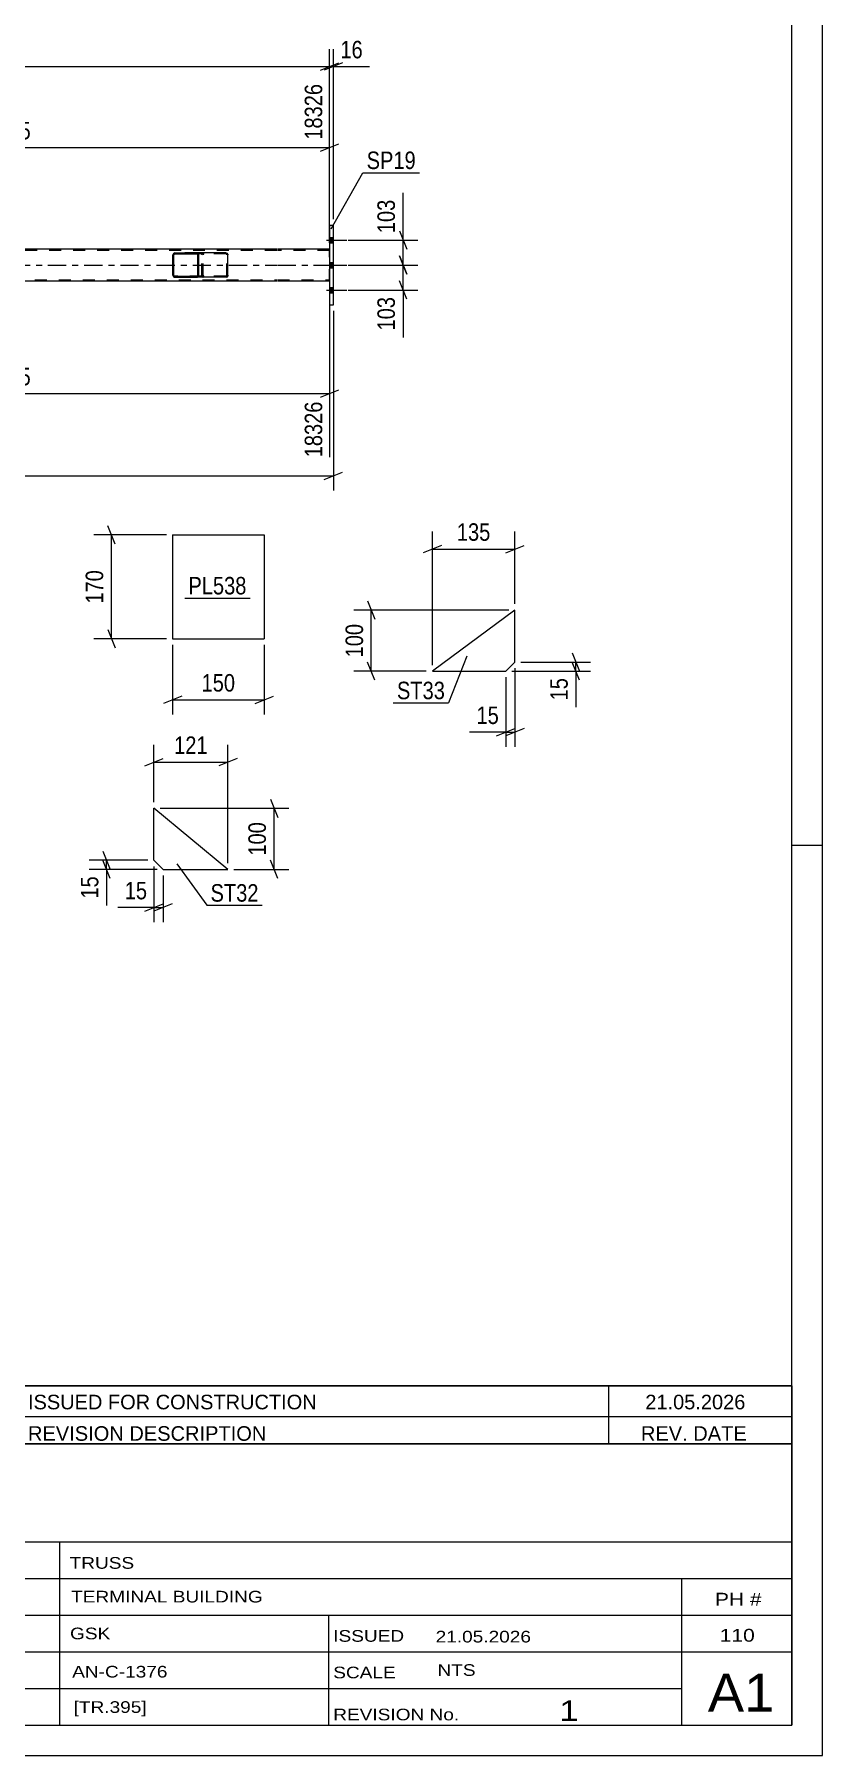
# Model space of a CAD drawing. Header units: millimetres. Extents: x 0 to 841, y 0 to 594.
# Drawn here: x 712.1 to 841, y 0 to 281.8 of the extents above; entities that cross this region are included whole.
import ezdxf

# ---------------------------------------------------------------- set-up
doc = ezdxf.new("R2010")
doc.units = ezdxf.units.MM
doc.linetypes.add('DXK_LINE_DOT2', pattern=[3.9198, 1.9599, -1.9599])
doc.linetypes.add('DXK_LINE_DOT3', pattern=[5.9187, 2.979, -0.9799, 0.9799, -0.9799])
doc.styles.add('Arial Narrow', font='ARIALN.TTF', dxfattribs={"height": 0.2})

# ---------------------------------------------------------------- blocks, each defined once
blk = doc.blocks.new('Unknown-103610369-1133')
at = {"color": 5, "linetype": 'Continuous'}
for p, q in [((841, 0), (841, 594)), ((836, 5), (836, 589)), ((841, 149), (836, 149)), ((5, 5), (836, 5)), ((0, 0), (841, 0))]:
    blk.add_line(p, q, dxfattribs=at)
blk = doc.blocks.new('Part-103610369-28019 - 28013')
at = {"linetype": 'Continuous'}
h = blk.add_hatch(dxfattribs=at)
h.set_pattern_fill('', scale=0.7, style=0, pattern_type=0)
h.set_pattern_definition([(45, (738.9374, 245.869), (-1.57154, 1.57154), [])])
h.paths.add_polyline_path([(738.96, 245.75), (738.94, 245.87), (738.86, 245.97), (738.75, 246.04), (738.62, 246.07), (735.05, 246.07), (734.92, 246.04), (734.81, 245.97), (734.73, 245.87), (734.71, 245.75), (734.71, 242.39), (734.73, 242.26), (734.81, 242.16), (734.92, 242.09), (735.05, 242.07), (738.62, 242.07), (738.75, 242.09), (738.86, 242.16), (738.94, 242.26), (738.96, 242.39)])
h.paths.add_polyline_path([(738.78, 242.33), (738.74, 242.27), (738.69, 242.24), (738.62, 242.23), (735.05, 242.23), (734.98, 242.24), (734.93, 242.27), (734.89, 242.33), (734.88, 242.39), (734.88, 245.75), (734.89, 245.81), (734.93, 245.86), (734.98, 245.89), (735.05, 245.91), (738.62, 245.91), (738.69, 245.89), (738.74, 245.86), (738.78, 245.81), (738.79, 245.75), (738.79, 242.39)])
at = {"color": 2, "linetype": 'Continuous'}
for p, q in [((734.73, 245.87), (734.71, 245.75)), ((734.71, 242.39), (734.71, 245.75)), ((734.88, 245.75), (734.89, 245.81)), ((734.88, 242.39), (734.88, 245.75)), ((734.89, 245.81), (734.93, 245.86)), ((735.05, 246.07), (734.92, 246.04)), ((734.93, 245.86), (734.98, 245.89)), ((734.98, 245.89), (735.05, 245.91)), ((735.05, 246.07), (738.62, 246.07)), ((735.05, 245.91), (738.62, 245.91)), ((743.38, 246.07), (738.62, 246.07)), ((738.75, 246.04), (738.62, 246.07)), ((738.62, 245.91), (738.69, 245.89)), ((738.69, 245.89), (738.74, 245.86)), ((738.74, 245.86), (738.78, 245.81)), ((738.78, 245.81), (738.79, 245.75)), ((738.79, 242.39), (738.79, 245.75)), ((738.96, 245.75), (738.94, 245.87)), ((738.96, 242.39), (738.96, 245.75)), ((743.38, 246.07), (743.51, 246.04)), ((743.7, 245.87), (743.72, 245.75)), ((743.72, 242.39), (743.72, 245.75)), ((734.71, 242.39), (734.73, 242.26)), ((734.89, 242.33), (734.88, 242.39)), ((738.79, 242.39), (738.78, 242.33)), ((738.94, 242.26), (738.96, 242.39)), ((743.72, 242.39), (743.7, 242.26)), ((734.93, 242.27), (734.89, 242.33)), ((734.92, 242.09), (735.05, 242.07)), ((734.98, 242.24), (734.93, 242.27)), ((735.05, 242.23), (734.98, 242.24)), ((735.05, 242.23), (738.62, 242.23)), ((735.05, 242.07), (738.62, 242.07)), ((738.69, 242.24), (738.62, 242.23)), ((738.62, 242.07), (738.75, 242.09)), ((743.38, 242.07), (738.62, 242.07)), ((738.74, 242.27), (738.69, 242.24)), ((738.78, 242.33), (738.74, 242.27)), ((743.51, 242.09), (743.38, 242.07))]:
    blk.add_line(p, q, dxfattribs=at)
at = {"color": 7, "linetype": 'DXK_LINE_DOT2'}
for p, q in [((738.62, 246.07), (735.05, 246.07)), ((743.38, 245.91), (735.05, 245.91)), ((739.47, 245.75), (739.49, 245.87)), ((739.47, 242.39), (739.47, 245.75)), ((739.65, 245.81), (739.64, 245.75)), ((739.64, 242.39), (739.64, 245.75)), ((739.69, 245.86), (739.65, 245.81)), ((739.68, 246.04), (739.81, 246.07)), ((739.74, 245.89), (739.69, 245.86)), ((739.81, 245.91), (739.74, 245.89)), ((743.45, 245.89), (743.38, 245.91)), ((743.5, 245.86), (743.45, 245.89)), ((743.54, 245.81), (743.5, 245.86)), ((743.55, 245.75), (743.54, 245.81)), ((743.55, 242.39), (743.55, 245.75)), ((739.49, 242.26), (739.47, 242.39)), ((739.64, 242.39), (739.65, 242.33)), ((743.54, 242.33), (743.55, 242.39)), ((743.38, 242.23), (735.05, 242.23)), ((738.62, 242.07), (735.05, 242.07)), ((739.65, 242.33), (739.69, 242.27)), ((739.81, 242.07), (739.68, 242.09)), ((739.69, 242.27), (739.7, 242.26)), ((739.7, 242.26), (739.74, 242.24)), ((739.74, 242.24), (739.81, 242.23)), ((743.38, 242.23), (743.45, 242.24)), ((743.45, 242.24), (743.5, 242.27)), ((743.5, 242.27), (743.54, 242.33))]:
    blk.add_line(p, q, dxfattribs=at)
at = {"color": 2, "linetype": 'Continuous'}
for centre, start, end in [((735.03, 245.73), 110.7584, 155.6801), ((738.64, 245.73), 24.3199, 69.2416), ((743.4, 245.73), 24.3198, 69.2416), ((735.03, 242.4), 204.3199, 249.2416), ((738.64, 242.4), 290.7584, 335.6801), ((743.4, 242.4), 290.7584, 335.6802)]:
    blk.add_arc(centre, 0.331, start, end, dxfattribs=at)
at = {"color": 7, "linetype": 'DXK_LINE_DOT2'}
for centre, start, end in [((739.79, 245.73), 110.7584, 155.6802), ((739.79, 242.4), 204.3198, 249.2416)]:
    blk.add_arc(centre, 0.331, start, end, dxfattribs=at)
blk = doc.blocks.new('Part-103610369-28032 - 28013')
at = {"color": 2, "linetype": 'Continuous'}
for p, q in [((760.98, 250.57), (760.34, 250.57)), ((760.34, 250.57), (760.34, 237.57)), ((760.98, 237.57), (760.98, 250.57)), ((760.34, 237.57), (760.98, 237.57))]:
    blk.add_line(p, q, dxfattribs=at)
at = {"color": 7, "linetype": 'DXK_LINE_DOT2'}
for p, q in [((760.34, 250.57), (760.34, 237.57)), ((760.98, 237.57), (760.98, 250.57))]:
    blk.add_line(p, q, dxfattribs=at)
blk = doc.blocks.new('Part-103610369-28145 - 28013')
at = {"color": 2, "linetype": 'Continuous'}
for p, q in [((92.81, 246.71), (751.72, 246.71)), ((751.82, 246.71), (760.34, 246.71)), ((751.72, 241.43), (660.47, 241.43)), ((760.34, 241.43), (751.82, 241.43))]:
    blk.add_line(p, q, dxfattribs=at)
at = {"color": 7, "linetype": 'DXK_LINE_DOT2'}
for p, q in [((751.72, 246.47), (92.81, 246.47)), ((760.34, 246.47), (751.82, 246.47)), ((760.34, 241.43), (760.34, 246.71)), ((760.34, 246.71), (760.34, 246.71)), ((760.34, 246.71), (760.34, 241.43)), ((760.34, 246.71), (760.34, 246.71)), ((760.34, 246.47), (760.34, 246.47)), ((92.81, 241.67), (751.72, 241.67)), ((751.72, 241.43), (484.2, 241.43)), ((751.82, 241.67), (760.34, 241.67)), ((760.34, 241.43), (751.82, 241.43)), ((760.34, 241.67), (760.34, 241.67)), ((760.34, 241.43), (760.34, 241.43))]:
    blk.add_line(p, q, dxfattribs=at)
at = {"color": 7, "linetype": 'DXK_LINE_DOT3'}
for p, q in [((92.81, 244.07), (751.72, 244.07)), ((751.82, 244.07), (760.34, 244.07))]:
    blk.add_line(p, q, dxfattribs=at)
blk = doc.blocks.new('Bolt-103610369-28150 - 28013')
at = {"linetype": 'Continuous'}
for points in [[(760.98, 247.73), (760.98, 248.61), (760.34, 248.61), (760.34, 247.73)], [(760.98, 247.73), (760.98, 248.61), (760.34, 248.61), (760.34, 247.73)], [(760.98, 247.73), (760.98, 248.61), (760.34, 248.61), (760.34, 247.73)], [(760.98, 243.63), (760.98, 244.51), (760.34, 244.51), (760.34, 243.63)], [(760.98, 243.63), (760.98, 244.51), (760.34, 244.51), (760.34, 243.63)], [(760.98, 239.53), (760.98, 240.41), (760.34, 240.41), (760.34, 239.53)], [(760.98, 239.53), (760.98, 240.41), (760.34, 240.41), (760.34, 239.53)], [(760.98, 239.53), (760.98, 240.41), (760.34, 240.41), (760.34, 239.53)]]:
    blk.add_hatch(color=1, dxfattribs=at).paths.add_polyline_path(points)
at = {"color": 1, "linetype": 'Continuous'}
for p, q in [((759.82, 248.17), (763.14, 248.17)), ((759.82, 248.17), (763.14, 248.17)), ((759.82, 248.17), (763.14, 248.17)), ((760.34, 248.61), (760.98, 248.61)), ((760.34, 248.61), (760.98, 248.61)), ((760.34, 248.61), (760.98, 248.61)), ((760.34, 247.73), (760.98, 247.73)), ((760.34, 247.73), (760.98, 247.73)), ((760.34, 247.73), (760.98, 247.73)), ((759.82, 244.07), (763.14, 244.07)), ((759.82, 244.07), (763.14, 244.07)), ((760.34, 244.51), (760.98, 244.51)), ((760.34, 244.51), (760.98, 244.51)), ((760.34, 243.63), (760.98, 243.63)), ((760.34, 243.63), (760.98, 243.63)), ((759.82, 239.97), (763.14, 239.97)), ((759.82, 239.97), (763.14, 239.97)), ((759.82, 239.97), (763.14, 239.97)), ((760.34, 240.41), (760.98, 240.41)), ((760.34, 240.41), (760.98, 240.41)), ((760.34, 240.41), (760.98, 240.41)), ((760.34, 239.53), (760.98, 239.53)), ((760.34, 239.53), (760.98, 239.53)), ((760.34, 239.53), (760.98, 239.53))]:
    blk.add_line(p, q, dxfattribs=at)
blk = doc.blocks.new('Part-103610369-31568 - 31567')
at = {"color": 2, "linetype": 'Continuous'}
for p, q in [((734.65, 199.88), (734.65, 182.88)), ((734.65, 199.88), (749.65, 199.88)), ((749.65, 199.88), (749.65, 182.88)), ((734.65, 182.88), (749.65, 182.88))]:
    blk.add_line(p, q, dxfattribs=at)
blk = doc.blocks.new('Part-103610369-31583 - 31582')
at = {"color": 2, "linetype": 'Continuous'}
for p, q in [((731.61, 146.61), (731.61, 155.11)), ((743.7, 145.11), (731.61, 155.11)), ((733.11, 145.11), (731.61, 146.61)), ((733.11, 145.11), (743.7, 145.11))]:
    blk.add_line(p, q, dxfattribs=at)
blk = doc.blocks.new('Part-103610369-31593 - 31592')
at = {"color": 2, "linetype": 'Continuous'}
for p, q in [((790.66, 187.57), (777.17, 177.57)), ((790.66, 179.07), (790.66, 187.57)), ((777.17, 177.57), (789.17, 177.57)), ((790.66, 179.07), (789.17, 177.57))]:
    blk.add_line(p, q, dxfattribs=at)
blk = doc.blocks.new('StraightDimension-103610369-30285 - 28013')
at = {"color": 7, "linetype": 'Continuous'}
for p, q in [((655.27, 255.32), (655.27, 273.74)), ((760.34, 247.71), (760.34, 273.74)), ((656.77, 263.9), (653.77, 262.7)), ((655.27, 263.3), (760.34, 263.3)), ((758.84, 262.7), (761.84, 263.9))]:
    blk.add_line(p, q, dxfattribs=at)
at = {"color": 0, "linetype": 'Continuous'}
blk.add_wipeout([(759.74, 274.34), (755.54, 274.34), (755.54, 264), (759.74, 264)], dxfattribs=at)
at = {"color": 0}
blk.add_wipeout([(712.06, 264.05), (712.06, 268.25), (703.55, 268.25), (703.55, 264.05)], dxfattribs=at)
at = {"color": 3, "linetype": 'Continuous', "style": 'Arial Narrow'}
blk.add_text('18326', height=2.863, rotation=90.0002, dxfattribs=at).set_placement((759.14, 264.6))
at = {"color": 3, "style": 'Arial Narrow'}
blk.add_text('3895', height=2.863, dxfattribs=at).set_placement((704.15, 264.65))
blk = doc.blocks.new('StraightDimension-103610369-30537 - 28013')
at = {"color": 7, "linetype": 'Continuous'}
for p, q in [((760.34, 240.43), (760.34, 212.59)), ((655.27, 232.03), (655.27, 212.59)), ((656.77, 223.63), (653.77, 222.43)), ((655.27, 223.03), (760.34, 223.03)), ((758.84, 222.43), (761.84, 223.63))]:
    blk.add_line(p, q, dxfattribs=at)
at = {"color": 0}
blk.add_wipeout([(712.06, 223.78), (712.06, 227.98), (703.55, 227.98), (703.55, 223.78)], dxfattribs=at)
at = {"color": 0, "linetype": 'Continuous'}
blk.add_wipeout([(759.74, 222.33), (755.54, 222.33), (755.54, 211.99), (759.74, 211.99)], dxfattribs=at)
at = {"color": 3, "style": 'Arial Narrow'}
blk.add_text('3895', height=2.863, dxfattribs=at).set_placement((704.15, 224.38))
at = {"color": 3, "linetype": 'Continuous', "style": 'Arial Narrow'}
blk.add_text('18326', height=2.863, rotation=90.0002, dxfattribs=at).set_placement((759.14, 212.59))
blk = doc.blocks.new('StraightDimension-103610369-30560 - 28013')
at = {"color": 7, "linetype": 'Continuous'}
for p, q in [((760.98, 236.57), (760.98, 207.17)), ((83.55, 209.57), (760.98, 209.57)), ((759.48, 208.97), (762.48, 210.17))]:
    blk.add_line(p, q, dxfattribs=at)
blk = doc.blocks.new('StraightDimension-103610369-30571 - 28013')
at = {"color": 7, "linetype": 'Continuous'}
for p, q in [((760.34, 251.57), (760.34, 279.42)), ((760.98, 251.57), (760.98, 279.42)), ((758.84, 275.97), (761.84, 277.17)), ((762.48, 277.17), (759.48, 275.97)), ((760.34, 276.57), (760.98, 276.57))]:
    blk.add_line(p, q, dxfattribs=at)
at = {"color": 0}
blk.add_wipeout([(766.36, 277.32), (766.36, 281.52), (761.51, 281.52), (761.51, 277.32)], dxfattribs=at)
at = {"color": 7, "linetype": 'Continuous'}
blk.add_line((760.98, 276.57), (766.89, 276.57), dxfattribs=at)
blk.add_line((760.98, 276.57), (766.89, 276.57), dxfattribs=at)
at = {"color": 3, "style": 'Arial Narrow'}
blk.add_text('16', height=2.863, dxfattribs=at).set_placement((762.11, 277.92))
blk = doc.blocks.new('StraightDimension-103610369-30572 - 28013')
at = {"color": 7, "linetype": 'Continuous'}
for p, q in [((760.34, 251.57), (760.34, 279.42)), ((84.19, 276.57), (760.34, 276.57)), ((758.84, 275.97), (761.84, 277.17))]:
    blk.add_line(p, q, dxfattribs=at)
blk = doc.blocks.new('StraightDimension-103610369-41705 - 28013')
at = {"color": 7, "linetype": 'Continuous'}
for p, q in [((763.38, 248.17), (774.78, 248.17)), ((771.78, 249.67), (772.98, 246.67)), ((772.38, 244.07), (772.38, 248.17)), ((772.98, 242.57), (771.78, 245.57)), ((763.38, 244.07), (774.78, 244.07))]:
    blk.add_line(p, q, dxfattribs=at)
at = {"color": 0}
blk.add_wipeout([(771.63, 255.38), (767.43, 255.38), (767.43, 248.69), (771.63, 248.69)], dxfattribs=at)
at = {"color": 7, "linetype": 'Continuous'}
blk.add_line((772.38, 248.17), (772.38, 255.9), dxfattribs=at)
blk.add_line((772.38, 248.17), (772.38, 255.9), dxfattribs=at)
at = {"color": 3, "style": 'Arial Narrow'}
blk.add_text('103', height=2.863, rotation=90.0002, dxfattribs=at).set_placement((771.03, 249.29))
blk = doc.blocks.new('StraightDimension-103610369-41706 - 28013')
at = {"color": 7, "linetype": 'Continuous'}
for p, q in [((771.78, 245.57), (772.98, 242.57)), ((763.38, 244.07), (774.78, 244.07)), ((772.38, 239.97), (772.38, 244.07)), ((763.38, 239.97), (774.78, 239.97)), ((772.98, 238.47), (771.78, 241.47))]:
    blk.add_line(p, q, dxfattribs=at)
at = {"color": 0}
blk.add_wipeout([(771.63, 239.44), (767.43, 239.44), (767.43, 232.76), (771.63, 232.76)], dxfattribs=at)
at = {"color": 7, "linetype": 'Continuous'}
blk.add_line((772.38, 239.97), (772.38, 232.23), dxfattribs=at)
blk.add_line((772.38, 239.97), (772.38, 232.23), dxfattribs=at)
at = {"color": 3, "style": 'Arial Narrow'}
blk.add_text('103', height=2.863, rotation=90.0002, dxfattribs=at).set_placement((771.03, 233.36))
blk = doc.blocks.new('StraightDimension-103610369-31952 - 31567')
at = {"color": 7, "linetype": 'Continuous'}
for p, q in [((734.65, 181.88), (734.65, 170.48)), ((749.65, 181.88), (749.65, 170.48)), ((736.15, 173.48), (733.15, 172.28)), ((734.65, 172.88), (749.65, 172.88)), ((748.15, 172.28), (751.15, 173.48))]:
    blk.add_line(p, q, dxfattribs=at)
at = {"color": 0}
blk.add_wipeout([(745.49, 173.63), (745.49, 177.83), (738.8, 177.83), (738.8, 173.63)], dxfattribs=at)
at = {"color": 3, "style": 'Arial Narrow'}
blk.add_text('150', height=2.863, dxfattribs=at).set_placement((739.4, 174.23))
blk = doc.blocks.new('StraightDimension-103610369-31948 - 31567')
at = {"color": 7, "linetype": 'Continuous'}
for p, q in [((725.25, 198.38), (724.05, 201.38)), ((733.65, 199.88), (721.8, 199.88)), ((724.65, 182.88), (724.65, 199.88)), ((724.05, 184.38), (725.25, 181.38)), ((733.65, 182.88), (721.8, 182.88))]:
    blk.add_line(p, q, dxfattribs=at)
at = {"color": 0}
blk.add_wipeout([(723.9, 194.72), (719.7, 194.72), (719.7, 188.03), (723.9, 188.03)], dxfattribs=at)
at = {"color": 3, "style": 'Arial Narrow'}
blk.add_text('170', height=2.863, rotation=90.0002, dxfattribs=at).set_placement((723.3, 188.63))
blk = doc.blocks.new('StraightDimension-103610369-31972 - 31582')
at = {"color": 7, "linetype": 'Continuous'}
for p, q in [((732.61, 155.11), (753.67, 155.11)), ((750.67, 156.61), (751.87, 153.61)), ((751.27, 145.11), (751.27, 155.11)), ((751.87, 143.61), (750.67, 146.61)), ((744.7, 145.11), (753.67, 145.11))]:
    blk.add_line(p, q, dxfattribs=at)
at = {"color": 0}
blk.add_wipeout([(750.52, 153.45), (746.32, 153.45), (746.32, 146.77), (750.52, 146.77)], dxfattribs=at)
at = {"color": 3, "style": 'Arial Narrow'}
blk.add_text('100', height=2.863, rotation=90.0002, dxfattribs=at).set_placement((749.92, 147.37))
blk = doc.blocks.new('StraightDimension-103610369-31964 - 31582')
at = {"color": 7, "linetype": 'Continuous'}
for p, q in [((731.61, 156.11), (731.61, 165.52)), ((743.7, 146.11), (743.7, 165.52)), ((730.11, 162.07), (733.11, 163.27)), ((731.61, 162.67), (743.7, 162.67)), ((745.2, 163.27), (742.2, 162.07))]:
    blk.add_line(p, q, dxfattribs=at)
at = {"color": 0}
blk.add_wipeout([(741, 163.42), (741, 167.62), (734.31, 167.62), (734.31, 163.42)], dxfattribs=at)
at = {"color": 3, "style": 'Arial Narrow'}
blk.add_text('121', height=2.863, dxfattribs=at).set_placement((734.91, 164.02))
blk = doc.blocks.new('StraightDimension-103610369-31968 - 31582')
at = {"color": 7, "linetype": 'Continuous'}
for p, q in [((730.61, 146.61), (721.01, 146.61)), ((723.26, 148.11), (724.46, 145.11)), ((724.46, 143.61), (723.26, 146.61)), ((723.86, 145.11), (723.86, 146.61)), ((732.11, 145.11), (721.01, 145.11))]:
    blk.add_line(p, q, dxfattribs=at)
at = {"color": 0}
blk.add_wipeout([(723.11, 144.58), (718.91, 144.58), (718.91, 139.73), (723.11, 139.73)], dxfattribs=at)
at = {"color": 7, "linetype": 'Continuous'}
blk.add_line((723.86, 145.11), (723.86, 139.2), dxfattribs=at)
blk.add_line((723.86, 145.11), (723.86, 139.2), dxfattribs=at)
at = {"color": 3, "style": 'Arial Narrow'}
blk.add_text('15', height=2.863, rotation=90.0002, dxfattribs=at).set_placement((722.51, 140.33))
blk = doc.blocks.new('StraightDimension-103610369-31960 - 31582')
at = {"color": 7, "linetype": 'Continuous'}
for p, q in [((731.61, 145.61), (731.61, 136.46)), ((733.11, 144.11), (733.11, 136.46)), ((730.11, 138.26), (733.11, 139.46)), ((734.61, 139.46), (731.61, 138.26)), ((731.61, 138.86), (733.11, 138.86))]:
    blk.add_line(p, q, dxfattribs=at)
at = {"color": 0}
blk.add_wipeout([(731.08, 139.61), (731.08, 143.81), (726.23, 143.81), (726.23, 139.61)], dxfattribs=at)
at = {"color": 7, "linetype": 'Continuous'}
blk.add_line((731.61, 138.86), (725.7, 138.86), dxfattribs=at)
blk.add_line((731.61, 138.86), (725.7, 138.86), dxfattribs=at)
at = {"color": 3, "style": 'Arial Narrow'}
blk.add_text('15', height=2.863, dxfattribs=at).set_placement((726.83, 140.21))
blk = doc.blocks.new('StraightDimension-103610369-31988 - 31592')
at = {"color": 7, "linetype": 'Continuous'}
for p, q in [((777.17, 178.57), (777.17, 200.42)), ((790.66, 188.57), (790.66, 200.42)), ((778.67, 198.17), (775.67, 196.97)), ((777.17, 197.57), (790.66, 197.57)), ((789.16, 196.97), (792.16, 198.17))]:
    blk.add_line(p, q, dxfattribs=at)
at = {"color": 0}
blk.add_wipeout([(787.26, 198.32), (787.26, 202.52), (780.57, 202.52), (780.57, 198.32)], dxfattribs=at)
at = {"color": 3, "style": 'Arial Narrow'}
blk.add_text('135', height=2.863, dxfattribs=at).set_placement((781.17, 198.92))
blk = doc.blocks.new('StraightDimension-103610369-31980 - 31592')
at = {"color": 7, "linetype": 'Continuous'}
for p, q in [((766.57, 189.07), (767.77, 186.07)), ((789.66, 187.57), (764.32, 187.57)), ((767.17, 177.57), (767.17, 187.57)), ((776.17, 177.57), (764.32, 177.57)), ((767.77, 176.07), (766.57, 179.07))]:
    blk.add_line(p, q, dxfattribs=at)
at = {"color": 0}
blk.add_wipeout([(766.42, 185.91), (762.22, 185.91), (762.22, 179.23), (766.42, 179.23)], dxfattribs=at)
at = {"color": 3, "style": 'Arial Narrow'}
blk.add_text('100', height=2.863, rotation=90.0002, dxfattribs=at).set_placement((765.82, 179.83))
blk = doc.blocks.new('StraightDimension-103610369-31984 - 31592')
at = {"color": 7, "linetype": 'Continuous'}
for p, q in [((790.66, 178.07), (790.66, 165.17)), ((789.16, 176.57), (789.16, 165.17)), ((787.67, 166.97), (790.66, 168.17)), ((792.16, 168.17), (789.16, 166.97)), ((789.16, 167.57), (790.66, 167.57))]:
    blk.add_line(p, q, dxfattribs=at)
at = {"color": 0}
blk.add_wipeout([(788.64, 168.32), (788.64, 172.52), (783.78, 172.52), (783.78, 168.32)], dxfattribs=at)
at = {"color": 7, "linetype": 'Continuous'}
blk.add_line((789.16, 167.57), (783.26, 167.57), dxfattribs=at)
blk.add_line((789.16, 167.57), (783.26, 167.57), dxfattribs=at)
at = {"color": 3, "style": 'Arial Narrow'}
blk.add_text('15', height=2.863, dxfattribs=at).set_placement((784.38, 168.92))
blk = doc.blocks.new('StraightDimension-103610369-31976 - 31592')
at = {"color": 7, "linetype": 'Continuous'}
for p, q in [((800.06, 180.57), (801.26, 177.57)), ((790.17, 177.57), (803.06, 177.57)), ((791.66, 179.07), (803.06, 179.07)), ((801.26, 176.07), (800.06, 179.07)), ((800.66, 177.57), (800.66, 179.07))]:
    blk.add_line(p, q, dxfattribs=at)
at = {"color": 0}
blk.add_wipeout([(799.91, 177.05), (795.71, 177.05), (795.71, 172.19), (799.91, 172.19)], dxfattribs=at)
at = {"color": 7, "linetype": 'Continuous'}
blk.add_line((800.66, 177.57), (800.66, 171.67), dxfattribs=at)
blk.add_line((800.66, 177.57), (800.66, 171.67), dxfattribs=at)
at = {"color": 3, "style": 'Arial Narrow'}
blk.add_text('15', height=2.863, rotation=90.0002, dxfattribs=at).set_placement((799.31, 172.79))
blk = doc.blocks.new('Unknown-103610369-42519')
at = {"color": 7, "linetype": 'Continuous'}
for p, q in [((676, 51.05), (676, 5)), ((676, 51.05), (836, 51.05)), ((836, 51), (836, 5)), ((676, 35), (836, 35)), ((716.14, 35), (716.14, 5)), ((676, 29), (836, 29)), ((818, 5.05), (818, 29.05)), ((676, 23), (836, 23)), ((760.14, 23), (760.14, 5)), ((676, 17), (836, 17)), ((676, 11), (818, 11)), ((676, 5), (836, 5))]:
    blk.add_line(p, q, dxfattribs=at)
at = {"color": 7, "style": 'Arial Narrow'}
for s, height, width, p in [('DRAWING TITLE', 1.9089, 1.425378, (680.88, 30.61)), ('TRUSS', 1.909, 1.425378, (717.81, 30.59)), ('CONTRACT', 1.909, 1.425378, (680.88, 24.71)), ('TERMINAL BUILDING', 1.9089, 1.425378, (718.06, 25.07)), ('MODELLED BY', 1.9089, 1.425378, (680.88, 18.98)), ('GSK', 1.909, 1.425378, (717.88, 19.04)), ('ISSUED', 1.909, 1.425378, (760.94, 18.64)), ('21.05.2026', 1.909, 1.425378, (777.69, 18.52)), ('CONTRACT NO', 1.9089, 1.425378, (680.88, 12.66)), ('AN-C-1376', 1.909, 1.425378, (718.23, 12.78)), ('SCALE', 1.909, 1.425378, (760.94, 12.65)), ('A1', 6.204, 1.25, (822.24, 7.2)), ('DRAWING No', 1.909, 1.425378, (680.56, 7)), ('[TR.395]', 1.909, 1.425378, (718.46, 6.99)), ('1', 3.34, 1.5, (797.91, 5.68)), ('REVISION No.', 1.9089, 1.425378, (760.94, 5.77))]:
    blk.add_text(s, height=height, dxfattribs=dict(at, width=width)).set_placement(p)
at = {"color": 7, "linetype": 'Continuous', "style": 'Arial Narrow'}
for s, height, width, p in [('PH #', 2.1, 1.42538, (823.4, 24.55)), ('110', 2.1, 1.42538, (824.19, 18.65)), ('NTS', 1.909, 1.425378, (778, 13.05))]:
    blk.add_text(s, height=height, dxfattribs=dict(at, width=width)).set_placement(p)
blk = doc.blocks.new('Unknown-103610369-42522')
at = {"color": 7, "linetype": 'Continuous'}
for p, q in [((676, 60.55), (836, 60.55)), ((836, 60.55), (676, 60.55)), ((676, 60.55), (676, 55.55)), ((685, 60.55), (685, 55.55)), ((709, 60.55), (709, 55.55)), ((806, 60.55), (806, 55.55)), ((836, 60.55), (836, 55.55)), ((676, 55.55), (836, 55.55)), ((676, 55.55), (676, 51.05)), ((676, 55.55), (836, 55.55)), ((685, 55.55), (685, 51.05)), ((709, 55.55), (709, 51.05)), ((806, 55.55), (806, 51.05)), ((836, 55.55), (836, 51.05)), ((836, 51.05), (676, 51.05))]:
    blk.add_line(p, q, dxfattribs=at)
at = {"color": 7, "linetype": 'Continuous', "style": 'Arial Narrow'}
for s, height, width, p in [('1', 2.39, 1.196471, (679.16, 56.7)), ('0', 2.39, 1.196471, (694, 56.7)), ('ISSUED FOR CONSTRUCTION', 2.3861, 1.196471, (711, 56.7)), ('21.05.2026', 2.386, 1.196471, (812, 56.7)), ('No', 2.386, 1.2, (677.54, 51.55)), ('REV MARK', 2.386, 1.2, (686, 51.55)), ('REVISION DESCRIPTION', 2.3861, 1.2, (711, 51.55)), ('REV. DATE', 2.386, 1.2, (811.28, 51.55))]:
    blk.add_text(s, height=height, dxfattribs=dict(at, width=width)).set_placement(p)
blk = doc.blocks.new('Mark-103610369-41709 - 28013')
at = {"color": 0}
blk.add_wipeout([(774.45, 259.79), (774.45, 262.79), (766.41, 262.79), (766.41, 259.79)], dxfattribs=at)
blk.add_wipeout([(774.45, 259.79), (774.45, 262.79), (766.41, 262.79), (766.41, 259.79)], dxfattribs=at)
at = {"color": 30, "linetype": 'Continuous'}
for p, q in [((760.6, 250), (765.81, 259.19)), ((765.81, 259.19), (775.05, 259.19))]:
    blk.add_line(p, q, dxfattribs=at)
at = {"color": 3, "style": 'Arial Narrow'}
blk.add_text('SP19', height=2.863, dxfattribs=at).set_placement((766.41, 259.79))
blk = doc.blocks.new('Mark-103610369-34524 - 31567')
at = {"color": 0}
blk.add_wipeout([(746.75, 190.14), (746.75, 193.14), (737.25, 193.14), (737.25, 190.14)], dxfattribs=at)
blk.add_wipeout([(746.75, 190.14), (746.75, 193.14), (737.25, 193.14), (737.25, 190.14)], dxfattribs=at)
at = {"color": 30, "linetype": 'Continuous'}
blk.add_line((736.65, 189.54), (747.35, 189.54), dxfattribs=at)
at = {"color": 3, "style": 'Arial Narrow'}
blk.add_text('PL538', height=2.863, dxfattribs=at).set_placement((737.25, 190.14))
blk = doc.blocks.new('Mark-103610369-34530 - 31582')
at = {"color": 0}
blk.add_wipeout([(748.73, 139.83), (748.73, 142.83), (740.87, 142.83), (740.87, 139.83)], dxfattribs=at)
blk.add_wipeout([(748.73, 139.83), (748.73, 142.83), (740.87, 142.83), (740.87, 139.83)], dxfattribs=at)
at = {"color": 30, "linetype": 'Continuous'}
for p, q in [((735.37, 146), (740.27, 139.23)), ((740.27, 139.23), (749.33, 139.23))]:
    blk.add_line(p, q, dxfattribs=at)
at = {"color": 3, "style": 'Arial Narrow'}
blk.add_text('ST32', height=2.863, dxfattribs=at).set_placement((740.87, 139.83))
blk = doc.blocks.new('Mark-103610369-32267 - 31592')
at = {"color": 0}
blk.add_wipeout([(779.22, 172.98), (779.22, 175.98), (771.37, 175.98), (771.37, 172.98)], dxfattribs=at)
blk.add_wipeout([(779.22, 172.98), (779.22, 175.98), (771.37, 175.98), (771.37, 172.98)], dxfattribs=at)
at = {"color": 30, "linetype": 'Continuous'}
for p in [(782.8, 180.03), (770.77, 172.38)]:
    blk.add_line(p, (779.82, 172.38), dxfattribs=at)
at = {"color": 3, "style": 'Arial Narrow'}
blk.add_text('ST33', height=2.863, dxfattribs=at).set_placement((771.37, 172.98))

msp = doc.modelspace()

# ---------------------------------------------------------------- block references
for name in ['Unknown-103610369-1133', 'Bolt-103610369-28150 - 28013', 'Part-103610369-28032 - 28013', 'Part-103610369-28145 - 28013', 'Part-103610369-28019 - 28013', 'Part-103610369-31568 - 31567', 'Part-103610369-31593 - 31592', 'Part-103610369-31583 - 31582', 'Unknown-103610369-42522', 'Unknown-103610369-42519']:
    msp.add_blockref(name, (0, 0))

# ---------------------------------------------------------------- next in the draw order: block references
for name in ['StraightDimension-103610369-30285 - 28013', 'StraightDimension-103610369-30537 - 28013', 'StraightDimension-103610369-31988 - 31592', 'Mark-103610369-34524 - 31567', 'StraightDimension-103610369-31952 - 31567', 'StraightDimension-103610369-31972 - 31582']:
    msp.add_blockref(name, (0, 0))

# ---------------------------------------------------------------- next in the draw order: block references
for name in ['StraightDimension-103610369-30571 - 28013', 'StraightDimension-103610369-30560 - 28013', 'StraightDimension-103610369-31948 - 31567', 'StraightDimension-103610369-31980 - 31592', 'StraightDimension-103610369-31964 - 31582']:
    msp.add_blockref(name, (0, 0))

# ---------------------------------------------------------------- next in the draw order: block references
for name in ['StraightDimension-103610369-30572 - 28013', 'StraightDimension-103610369-41705 - 28013', 'StraightDimension-103610369-31984 - 31592', 'StraightDimension-103610369-31968 - 31582']:
    msp.add_blockref(name, (0, 0))

# ---------------------------------------------------------------- next in the draw order: block references
for name in ['Mark-103610369-41709 - 28013', 'StraightDimension-103610369-41706 - 28013', 'StraightDimension-103610369-31976 - 31592', 'Mark-103610369-32267 - 31592', 'StraightDimension-103610369-31960 - 31582']:
    msp.add_blockref(name, (0, 0))

# ---------------------------------------------------------------- next in the draw order: block references
msp.add_blockref('Mark-103610369-34530 - 31582', (0, 0))

doc.saveas('drawing.dxf')
